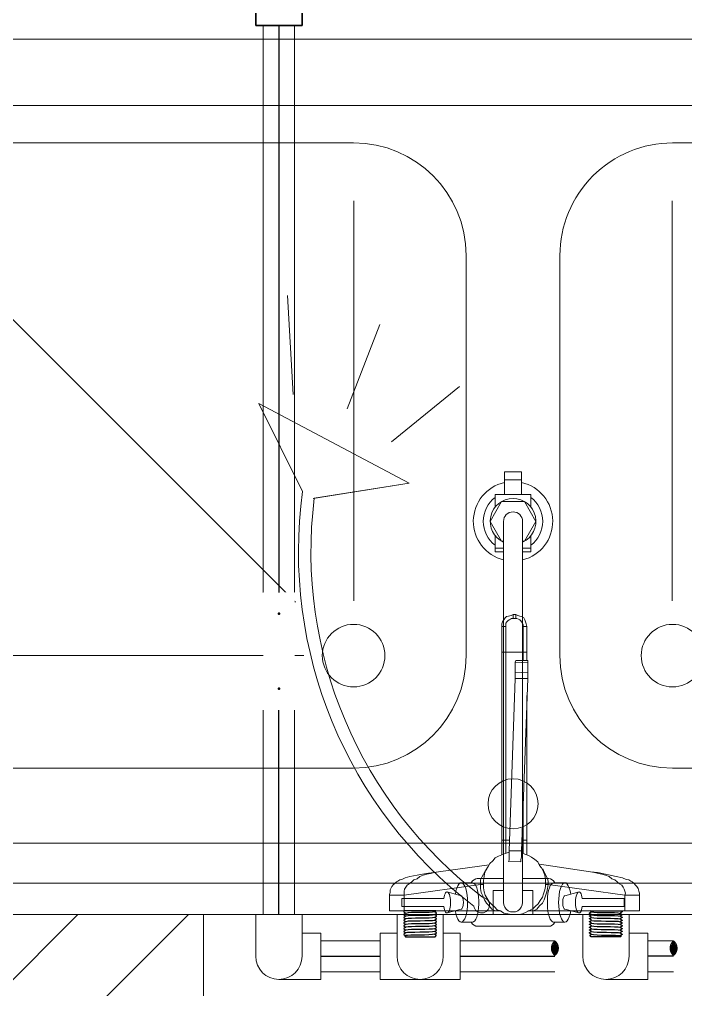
# Model space of a CAD drawing. Header units: metres. Extents: x 1587 to 89247, y -60 to 14723.
# Drawn here: x 7527 to 8059, y 10380 to 11156 of the extents above; entities that cross this region are included whole.
import ezdxf

# ---------------------------------------------------------------- set-up
doc = ezdxf.new("R2010")
doc.units = ezdxf.units.M
doc.header["$LTSCALE"] = 10
doc.set_wipeout_variables(frame=1)
doc.linetypes.add('DASHED2', pattern=[9.525, 6.35, -3.175])
doc.layers.get('0').update_dxf_attribs({"color": 253, "lineweight": 0})
for name, color, linetype, lineweight in [('01Equipment', 253, 'Continuous', 0), ('ConnectionPoints', 7, 'Continuous', 50), ('EQUIPMENT', 7, 'Continuous', 13), ('EQUIPMENT-WHITE', 253, 'Continuous', 0), ('FIXTURES', 7, 'Continuous', 25), ('Furniture', 7, 'Continuous', 13)]:
    doc.layers.add(name, color=color, linetype=linetype, lineweight=lineweight)
for name, color, linetype in [('DETAIL', 2, 'Continuous'), ('W-COW', 5, 'Continuous'), ('W-COW-25', 5, 'Continuous'), ('W-COW-25-SingleLine', 3, 'Continuous'), ('W-COW-thin', 7, 'Continuous'), ('W-HW1', 1, 'Continuous'), ('W-HW1-25', 1, 'Continuous'), ('W-HW1-25-SingleLine', 3, 'Continuous'), ('W-HW1-thin', 7, 'Continuous')]:
    doc.layers.add(name, color=color, linetype=linetype)

# ---------------------------------------------------------------- blocks, each defined once
blk = doc.blocks.new('sink')
at = {"layer": 'Furniture'}
for p, q in [((1378.81686, 144.52687), (1377.01686, 144.52687)), ((1378.81686, 144.50187), (1377.01686, 144.50187)), ((1378.73686, 144.46992), (1377.09686, 144.46992)), ((1377.16936, 144.40992), (1377.78936, 144.40992)), ((1378.66436, 144.40992), (1378.04436, 144.40992)), ((1377.87936, 143.99992), (1377.87936, 144.31992)), ((1377.87936, 144.31992), (1377.87936, 143.99992)), ((1377.95436, 143.99992), (1377.95436, 144.31992)), ((1377.78936, 143.90992), (1377.16936, 143.90992)), ((1378.04436, 143.90992), (1378.66436, 143.90992)), ((1377.09686, 143.87992), (1378.73686, 143.87992)), ((1377.01686, 143.82687), (1378.81686, 143.82687))]:
    blk.add_line(p, q, dxfattribs=at)
at = {"layer": 'Furniture', "linetype": 'DASHED2'}
for p, q in [((1378.40407, 144.31982), (1378.08407, 144.31982)), ((1377.78951, 143.95622), (1377.78951, 144.27622)), ((1378.0442, 143.95622), (1378.0442, 144.27622)), ((1378.31713, 144.05087), (1378.09086, 144.27714))]:
    blk.add_line(p, q, dxfattribs=at)
at = {"layer": 'Furniture'}
for centre, radius in [((1377.91686, 144.43842), 0.02), ((1377.78936, 144.31992), 0.025), ((1378.04436, 144.31992), 0.025)]:
    blk.add_circle(centre, radius, dxfattribs=at)
for centre, start, end in [((1377.78936, 144.31992), 0, 90), ((1378.04436, 144.31992), 90, 180), ((1377.78936, 143.99992), 270, 0), ((1378.04436, 143.99992), 180, 270)]:
    blk.add_arc(centre, 0.09, start, end, dxfattribs=at)
blk = doc.blocks.new('J.C MIXER')
at = {"layer": '01Equipment', "color": 114, "true_color": 0x139b48}
for p, q in [((-377.98, -97.29, 0), (-422.12, -42.85, 0)), ((-377.98, -97.29, 0), (-422.12, -42.85, 0)), ((-377.98, -97.29, 0), (-422.12, -42.85, 0)), ((-408.56, -203.27, 0), (-344.84, -83.08, 0)), ((-408.56, -203.27, 0), (-344.84, -83.08, 0)), ((-408.56, -203.27, 0), (-344.84, -83.08, 0)), ((-344.84, -83.08, 0), (-332.75, -158.93, 0)), ((-344.84, -83.08, 0), (-332.75, -158.93, 0)), ((-344.84, -83.08, 0), (-332.61, -159.85, 0)), ((-404.36, -132.7, 0), (-471.79, -106.5, 0)), ((-404.36, -132.7, 0), (-471.79, -106.5, 0)), ((-404.36, -132.7, 0), (-471.79, -106.5, 0)), ((-338.3, -168.29, 0), (-408.56, -203.27, 0)), ((-338.3, -168.29, 0), (-408.56, -203.27, 0)), ((-338.3, -168.29, 0), (-408.56, -203.27, 0)), ((-415.81, -175.86, 0), (-494.86, -180.37, 0)), ((-415.81, -175.86, 0), (-494.86, -180.37, 0)), ((-415.81, -175.86, 0), (-494.86, -180.37, 0))]:
    blk.add_line(p, q, dxfattribs=at)
for centre, radius, start, end in [((-7.47, -25.11, 0), 6.3, 277.6307, 173.91062), ((-7.47, -25.11, 0), 6.3, 277.6307, 173.91062), ((-7.47, -25.11, 0), 6.3, 277.6307, 173.91062), ((-289.97, 185.2, 0), 346.78, 262.91333, 322.80305), ((-289.99, 184.81, 0), 356.39, 262.20812, 322.66054)]:
    blk.add_arc(centre, radius, start, end, dxfattribs=at)
at = {"layer": 'DETAIL', "color": 114, "true_color": 0x139b48}
for points in [[(17.84, 62.39), (17.84, 62.39), (17.84, 86.05), (17.84, 86.05), (17.84, 86.05), (17.84, 86.05), (17.46, 86.41), (17.46, 86.41), (17.46, 86.41), (17.46, 86.41), (17.06, 85.63), (17.06, 85.63), (17.06, 85.63), (17.06, 85.63), (16.04, 87.31), (16.04, 87.31), (16.04, 87.31), (16.04, 87.31), (15.73, 87.29), (15.73, 87.29), (15.73, 87.29), (15.73, 87.29), (14.83, 85.64), (14.83, 85.64), (14.83, 85.64), (14.83, 85.64), (13.79, 87.31), (13.79, 87.31), (13.79, 87.31), (13.79, 87.31), (13.48, 87.31), (13.48, 87.31), (13.48, 87.31), (13.48, 87.31), (12.55, 85.63), (12.55, 85.63), (12.55, 85.63), (12.55, 85.63), (11.54, 87.31), (11.54, 87.31), (11.54, 87.31), (11.54, 87.31), (11.23, 87.31), (11.23, 87.31), (11.23, 87.31), (11.23, 87.31), (10.32, 85.63), (10.32, 85.63), (10.32, 85.63), (10.32, 85.63), (9.3, 87.31), (9.3, 87.31), (9.3, 87.31), (9.3, 87.31), (8.99, 87.31), (8.99, 87.31), (8.99, 87.31), (8.99, 87.31), (8.08, 85.61), (8.08, 85.61), (8.08, 85.61), (8.08, 85.61), (7.06, 87.31), (7.06, 87.31), (7.06, 87.31), (7.06, 87.31), (6.74, 87.31), (6.74, 87.31), (6.74, 87.31), (6.74, 87.31), (5.82, 85.61), (5.82, 85.61), (5.82, 85.61), (5.82, 85.61), (4.81, 87.31), (4.81, 87.31), (4.81, 87.31), (4.81, 87.31), (4.5, 87.31), (4.5, 87.31), (4.5, 87.31), (4.5, 87.31), (3.58, 85.64), (3.58, 85.64), (3.58, 85.64), (3.58, 85.64), (2.55, 87.31), (2.55, 87.31), (2.55, 87.31), (2.55, 87.31), (2.26, 87.31), (2.26, 87.31), (2.26, 87.31), (2.26, 87.31), (1.35, 85.63), (1.35, 85.63), (1.35, 85.63), (1.35, 85.63), (0.3, 87.31), (0.3, 87.31), (0.3, 87.31), (0.3, 87.31), (0.01, 87.31), (0.01, 87.31), (0.01, 87.31), (0.01, 87.31), (-0.88, 85.69), (-0.88, 85.69), (-0.88, 85.69), (-0.88, 85.69), (-1.92, 87.28), (-1.92, 87.28), (-1.92, 87.28), (-1.92, 87.28), (-2.26, 87.28), (-2.26, 87.28), (-2.26, 87.28), (-2.26, 87.28), (-2.73, 86.43), (-2.73, 86.43), (-2.73, 86.43), (-2.73, 86.43), (-2.73, 61.64), (-2.73, 61.64), (-2.73, 61.64), (-2.73, 61.64), (-2.03, 62.81), (-2.03, 62.81), (-2.03, 62.81), (-2.03, 62.81), (-1.14, 61.14), (-1.14, 61.14), (-1.14, 61.14), (-1.14, 61.14), (-0.84, 61.14), (-0.84, 61.14), (-0.84, 61.14), (-0.84, 61.14), (0.21, 62.8), (0.21, 62.8), (0.21, 62.8), (0.21, 62.8), (1.13, 61.14), (1.13, 61.14), (1.13, 61.14), (1.13, 61.14), (1.43, 61.13), (1.43, 61.13), (1.43, 61.13), (1.43, 61.13), (2.47, 62.81), (2.47, 62.81), (2.47, 62.81), (2.47, 62.81), (3.35, 61.14), (3.35, 61.14), (3.35, 61.14), (3.35, 61.14), (3.68, 61.13), (3.68, 61.13), (3.68, 61.13), (3.68, 61.13), (4.71, 62.81), (4.71, 62.81), (4.71, 62.81), (4.71, 62.81), (5.6, 61.14), (5.6, 61.14), (5.6, 61.14), (5.6, 61.14), (5.91, 61.11), (5.91, 61.11), (5.91, 61.11), (5.91, 61.11), (6.95, 62.8), (6.95, 62.8), (6.95, 62.8), (6.95, 62.8), (7.84, 61.14), (7.84, 61.14), (7.84, 61.14), (7.84, 61.14), (8.19, 61.14), (8.19, 61.14), (8.19, 61.14), (8.19, 61.14), (9.19, 62.82), (9.19, 62.82), (9.19, 62.82), (9.19, 62.82), (10.11, 61.14), (10.11, 61.14), (10.11, 61.14), (10.11, 61.14), (10.42, 61.14), (10.42, 61.14), (10.42, 61.14), (10.42, 61.14), (11.43, 62.81), (11.43, 62.81), (11.43, 62.81), (11.43, 62.81), (12.33, 61.14), (12.33, 61.14), (12.33, 61.14), (12.33, 61.14), (12.68, 61.14), (12.68, 61.14), (12.68, 61.14), (12.68, 61.14), (13.69, 62.79), (13.69, 62.79), (13.69, 62.79), (13.69, 62.79), (14.59, 61.14), (14.59, 61.14), (14.59, 61.14), (14.59, 61.14), (14.93, 61.15), (14.93, 61.15), (14.93, 61.15), (14.93, 61.15), (15.94, 62.79), (15.94, 62.79), (15.94, 62.79), (15.94, 62.79), (16.75, 61.28), (16.75, 61.28), (16.75, 61.28), (16.75, 61.28), (17.84, 62.39), (17.84, 62.39)], [(17.84, -62.39), (17.84, -62.39), (17.84, -86.05), (17.84, -86.05), (17.84, -86.05), (17.84, -86.05), (17.46, -86.41), (17.46, -86.41), (17.46, -86.41), (17.46, -86.41), (17.06, -85.63), (17.06, -85.63), (17.06, -85.63), (17.06, -85.63), (16.04, -87.31), (16.04, -87.31), (16.04, -87.31), (16.04, -87.31), (15.73, -87.29), (15.73, -87.29), (15.73, -87.29), (15.73, -87.29), (14.83, -85.64), (14.83, -85.64), (14.83, -85.64), (14.83, -85.64), (13.79, -87.31), (13.79, -87.31), (13.79, -87.31), (13.79, -87.31), (13.48, -87.31), (13.48, -87.31), (13.48, -87.31), (13.48, -87.31), (12.55, -85.63), (12.55, -85.63), (12.55, -85.63), (12.55, -85.63), (11.54, -87.31), (11.54, -87.31), (11.54, -87.31), (11.54, -87.31), (11.23, -87.31), (11.23, -87.31), (11.23, -87.31), (11.23, -87.31), (10.32, -85.63), (10.32, -85.63), (10.32, -85.63), (10.32, -85.63), (9.3, -87.31), (9.3, -87.31), (9.3, -87.31), (9.3, -87.31), (8.99, -87.31), (8.99, -87.31), (8.99, -87.31), (8.99, -87.31), (8.08, -85.61), (8.08, -85.61), (8.08, -85.61), (8.08, -85.61), (7.06, -87.31), (7.06, -87.31), (7.06, -87.31), (7.06, -87.31), (6.74, -87.31), (6.74, -87.31), (6.74, -87.31), (6.74, -87.31), (5.82, -85.61), (5.82, -85.61), (5.82, -85.61), (5.82, -85.61), (4.81, -87.31), (4.81, -87.31), (4.81, -87.31), (4.81, -87.31), (4.5, -87.31), (4.5, -87.31), (4.5, -87.31), (4.5, -87.31), (3.58, -85.64), (3.58, -85.64), (3.58, -85.64), (3.58, -85.64), (2.55, -87.31), (2.55, -87.31), (2.55, -87.31), (2.55, -87.31), (2.26, -87.31), (2.26, -87.31), (2.26, -87.31), (2.26, -87.31), (1.35, -85.63), (1.35, -85.63), (1.35, -85.63), (1.35, -85.63), (0.3, -87.31), (0.3, -87.31), (0.3, -87.31), (0.3, -87.31), (0.01, -87.31), (0.01, -87.31), (0.01, -87.31), (0.01, -87.31), (-0.88, -85.69), (-0.88, -85.69), (-0.88, -85.69), (-0.88, -85.69), (-1.92, -87.28), (-1.92, -87.28), (-1.92, -87.28), (-1.92, -87.28), (-2.26, -87.28), (-2.26, -87.28), (-2.26, -87.28), (-2.26, -87.28), (-2.73, -86.43), (-2.73, -86.43), (-2.73, -86.43), (-2.73, -86.43), (-2.73, -61.64), (-2.73, -61.64), (-2.73, -61.64), (-2.73, -61.64), (-2.03, -62.81), (-2.03, -62.81), (-2.03, -62.81), (-2.03, -62.81), (-1.14, -61.14), (-1.14, -61.14), (-1.14, -61.14), (-1.14, -61.14), (-0.84, -61.14), (-0.84, -61.14), (-0.84, -61.14), (-0.84, -61.14), (0.21, -62.8), (0.21, -62.8), (0.21, -62.8), (0.21, -62.8), (1.13, -61.14), (1.13, -61.14), (1.13, -61.14), (1.13, -61.14), (1.43, -61.13), (1.43, -61.13), (1.43, -61.13), (1.43, -61.13), (2.47, -62.81), (2.47, -62.81), (2.47, -62.81), (2.47, -62.81), (3.35, -61.14), (3.35, -61.14), (3.35, -61.14), (3.35, -61.14), (3.68, -61.13), (3.68, -61.13), (3.68, -61.13), (3.68, -61.13), (4.71, -62.81), (4.71, -62.81), (4.71, -62.81), (4.71, -62.81), (5.6, -61.14), (5.6, -61.14), (5.6, -61.14), (5.6, -61.14), (5.91, -61.11), (5.91, -61.11), (5.91, -61.11), (5.91, -61.11), (6.95, -62.8), (6.95, -62.8), (6.95, -62.8), (6.95, -62.8), (7.84, -61.14), (7.84, -61.14), (7.84, -61.14), (7.84, -61.14), (8.19, -61.14), (8.19, -61.14), (8.19, -61.14), (8.19, -61.14), (9.19, -62.82), (9.19, -62.82), (9.19, -62.82), (9.19, -62.82), (10.11, -61.14), (10.11, -61.14), (10.11, -61.14), (10.11, -61.14), (10.42, -61.14), (10.42, -61.14), (10.42, -61.14), (10.42, -61.14), (11.43, -62.81), (11.43, -62.81), (11.43, -62.81), (11.43, -62.81), (12.33, -61.14), (12.33, -61.14), (12.33, -61.14), (12.33, -61.14), (12.68, -61.14), (12.68, -61.14), (12.68, -61.14), (12.68, -61.14), (13.69, -62.79), (13.69, -62.79), (13.69, -62.79), (13.69, -62.79), (14.59, -61.14), (14.59, -61.14), (14.59, -61.14), (14.59, -61.14), (14.93, -61.15), (14.93, -61.15), (14.93, -61.15), (14.93, -61.15), (15.94, -62.79), (15.94, -62.79), (15.94, -62.79), (15.94, -62.79), (16.75, -61.28), (16.75, -61.28), (16.75, -61.28), (16.75, -61.28), (17.84, -62.39), (17.84, -62.39)]]:
    blk.add_open_spline(points, degree=3, knots=[0, 0, 0, 0, 0.017241, 0.017241, 0.017241, 0.017241, 0.034483, 0.034483, 0.034483, 0.034483, 0.051724, 0.051724, 0.051724, 0.051724, 0.068966, 0.068966, 0.068966, 0.068966, 0.086207, 0.086207, 0.086207, 0.086207, 0.103448, 0.103448, 0.103448, 0.103448, 0.12069, 0.12069, 0.12069, 0.12069, 0.137931, 0.137931, 0.137931, 0.137931, 0.155172, 0.155172, 0.155172, 0.155172, 0.172414, 0.172414, 0.172414, 0.172414, 0.189655, 0.189655, 0.189655, 0.189655, 0.206897, 0.206897, 0.206897, 0.206897, 0.224138, 0.224138, 0.224138, 0.224138, 0.241379, 0.241379, 0.241379, 0.241379, 0.258621, 0.258621, 0.258621, 0.258621, 0.275862, 0.275862, 0.275862, 0.275862, 0.293103, 0.293103, 0.293103, 0.293103, 0.310345, 0.310345, 0.310345, 0.310345, 0.327586, 0.327586, 0.327586, 0.327586, 0.344828, 0.344828, 0.344828, 0.344828, 0.362069, 0.362069, 0.362069, 0.362069, 0.37931, 0.37931, 0.37931, 0.37931, 0.396552, 0.396552, 0.396552, 0.396552, 0.413793, 0.413793, 0.413793, 0.413793, 0.431034, 0.431034, 0.431034, 0.431034, 0.448276, 0.448276, 0.448276, 0.448276, 0.465517, 0.465517, 0.465517, 0.465517, 0.482759, 0.482759, 0.482759, 0.482759, 0.5, 0.5, 0.5, 0.5, 0.517241, 0.517241, 0.517241, 0.517241, 0.534483, 0.534483, 0.534483, 0.534483, 0.551724, 0.551724, 0.551724, 0.551724, 0.568966, 0.568966, 0.568966, 0.568966, 0.586207, 0.586207, 0.586207, 0.586207, 0.603448, 0.603448, 0.603448, 0.603448, 0.62069, 0.62069, 0.62069, 0.62069, 0.637931, 0.637931, 0.637931, 0.637931, 0.655172, 0.655172, 0.655172, 0.655172, 0.672414, 0.672414, 0.672414, 0.672414, 0.689655, 0.689655, 0.689655, 0.689655, 0.706897, 0.706897, 0.706897, 0.706897, 0.724138, 0.724138, 0.724138, 0.724138, 0.741379, 0.741379, 0.741379, 0.741379, 0.758621, 0.758621, 0.758621, 0.758621, 0.775862, 0.775862, 0.775862, 0.775862, 0.793103, 0.793103, 0.793103, 0.793103, 0.810345, 0.810345, 0.810345, 0.810345, 0.827586, 0.827586, 0.827586, 0.827586, 0.844828, 0.844828, 0.844828, 0.844828, 0.862069, 0.862069, 0.862069, 0.862069, 0.87931, 0.87931, 0.87931, 0.87931, 0.896552, 0.896552, 0.896552, 0.896552, 0.913793, 0.913793, 0.913793, 0.913793, 0.931034, 0.931034, 0.931034, 0.931034, 0.948276, 0.948276, 0.948276, 0.948276, 0.965517, 0.965517, 0.965517, 0.965517, 0.982759, 0.982759, 0.982759, 0.982759, 1, 1, 1, 1], dxfattribs=at)
for points in [[(-2.07, 62.81), (-0.84, 65.74), (-2.24, 82.51), (-0.81, 85.69)], [(0.3, 62.81), (1.33, 65.69), (0.34, 82.71), (1.42, 85.69)], [(2.53, 62.81), (3.56, 65.69), (2.56, 82.71), (3.64, 85.69)], [(4.76, 62.81), (5.79, 65.69), (4.79, 82.71), (5.87, 85.69)], [(6.98, 62.81), (8.01, 65.69), (7.02, 82.71), (8.1, 85.69)], [(9.21, 62.81), (10.24, 65.69), (9.24, 82.71), (10.32, 85.69)], [(11.44, 62.81), (12.47, 65.69), (11.47, 82.71), (12.55, 85.69)], [(13.66, 62.81), (14.59, 65.34), (14.2, 84.23), (14.78, 85.69)], [(15.89, 62.81), (16.82, 65.34), (16.43, 84.23), (17, 85.69)], [(-2.07, -62.81), (-0.84, -65.74), (-2.24, -82.51), (-0.81, -85.69)], [(0.3, -62.81), (1.33, -65.69), (0.34, -82.71), (1.42, -85.69)], [(2.53, -62.81), (3.56, -65.69), (2.56, -82.71), (3.64, -85.69)], [(4.76, -62.81), (5.79, -65.69), (4.79, -82.71), (5.87, -85.69)], [(6.98, -62.81), (8.01, -65.69), (7.02, -82.71), (8.1, -85.69)], [(9.21, -62.81), (10.24, -65.69), (9.24, -82.71), (10.32, -85.69)], [(11.44, -62.81), (12.47, -65.69), (11.47, -82.71), (12.55, -85.69)], [(13.66, -62.81), (14.59, -65.34), (14.2, -84.23), (14.78, -85.69)], [(15.89, -62.81), (16.82, -65.34), (16.43, -84.23), (17, -85.69)]]:
    blk.add_open_spline(points, degree=3, dxfattribs=at)
at = {"layer": 'EQUIPMENT', "color": 114, "true_color": 0x139b48}
for p, q in [((-12.7, 88.9), (-12.7, 55.37)), ((-12.7, 88.9), (-6.35, 88.9)), ((-6.35, 88.9), (-6.35, 55.37)), ((-14.88, 41.49), (-17.92, 52.76)), ((-1.13, 52.76), (-4.17, 41.49)), ((-25.35, 32.48), (-25.35, 41.49)), ((6.3, 32.48), (6.3, 41.49)), ((-28.57, 28.55), (-28.57, 7.62)), ((9.52, 28.55), (9.52, -28.56)), ((-353.86, -6.83), (-353.86, 6.82)), ((-335.66, 6.82), (-353.86, 6.82)), ((-347.51, -6.83), (-347.51, 6.82)), ((-9.53, 7.62), (-314.32, 7.62)), ((-353.86, -6.83), (-335.66, -6.83)), ((-9.53, -7.62), (-314.32, -7.62)), ((-28.57, -7.62), (-28.57, -28.56)), ((9.52, -4.83), (9.52, -28.56)), ((-25.35, -32.49), (-25.35, -41.5)), ((6.3, -32.49), (6.3, -41.5)), ((-14.88, -41.5), (-17.92, -52.76)), ((-1.13, -52.76), (-4.17, -41.5)), ((-12.7, -88.9), (-12.7, -55.37)), ((-6.35, -88.9), (-6.35, -55.37)), ((-12.7, -88.9), (-6.35, -88.9))]:
    blk.add_line(p, q, dxfattribs=at)
at = {"layer": 'EQUIPMENT', "color": 114, "true_color": 0x139b48, "flags": 128}
for points in [[(-12.7, 55.37), (-14.11, 55.12), (-15.35, 54.79), (-16.39, 54.38), (-17.18, 53.92), (-17.69, 53.41), (-17.91, 52.88), (-17.83, 52.35), (-17.45, 51.83), (-16.78, 51.34), (-15.86, 50.91), (-14.7, 50.54), (-13.36, 50.25), (-11.88, 50.06), (-10.32, 49.95), (-8.73, 49.95), (-7.17, 50.06), (-5.69, 50.25), (-4.35, 50.54), (-3.19, 50.91), (-2.27, 51.34), (-1.6, 51.83), (-1.22, 52.35), (-1.14, 52.88), (-1.36, 53.41), (-1.87, 53.92), (-2.66, 54.38), (-3.7, 54.79), (-4.94, 55.12), (-6.35, 55.37)], [(-16.12, 46.11), (-18.77, 45.61), (-21.07, 44.96), (-22.94, 44.19), (-24.3, 43.31), (-25.12, 42.36), (-25.35, 41.38), (-24.99, 40.41), (-24.05, 39.48), (-22.57, 38.62), (-20.6, 37.87), (-18.21, 37.25), (-15.5, 36.79), (-12.57, 36.51), (-9.53, 36.42), (-6.48, 36.51), (-3.55, 36.79), (-0.84, 37.25), (1.55, 37.87), (3.52, 38.62), (5, 39.48), (5.94, 40.41), (6.3, 41.38), (6.07, 42.36), (5.25, 43.31), (3.89, 44.19), (2.02, 44.96), (-0.28, 45.61), (-2.93, 46.11)], [(-25.35, 33.54), (-26.74, 32.39), (-27.75, 31.16), (-28.37, 29.87), (-28.57, 28.55)], [(9.52, 28.55), (9.32, 29.87), (8.7, 31.16), (7.69, 32.39), (6.3, 33.54)]]:
    blk.add_lwpolyline(points, dxfattribs=at)
at = {"layer": 'EQUIPMENT', "color": 114, "true_color": 0x139b48, "extrusion": (0, 0, -1), "flags": 128}
for points in [[(25.35, -33.54), (26.74, -32.39), (27.75, -31.16), (28.37, -29.87), (28.57, -28.56)], [(-9.53, -28.56), (-9.32, -29.87), (-8.7, -31.16), (-7.69, -32.39), (-6.3, -33.54)], [(16.12, -46.11), (18.77, -45.62), (21.07, -44.97), (22.94, -44.19), (24.3, -43.31), (25.12, -42.37), (25.35, -41.39), (24.99, -40.41), (24.05, -39.48), (22.57, -38.62), (20.6, -37.87), (18.21, -37.25), (15.5, -36.8), (12.57, -36.52), (9.52, -36.42), (6.48, -36.52), (3.55, -36.8), (0.84, -37.25), (-1.55, -37.87), (-3.52, -38.62), (-5, -39.48), (-5.94, -40.41), (-6.3, -41.39), (-6.07, -42.37), (-5.25, -43.31), (-3.89, -44.19), (-2.02, -44.97), (0.28, -45.62), (2.93, -46.11)], [(12.7, -55.37), (14.11, -55.13), (15.35, -54.79), (16.39, -54.39), (17.18, -53.92), (17.69, -53.42), (17.91, -52.89), (17.83, -52.35), (17.45, -51.83), (16.78, -51.35), (15.86, -50.91), (14.7, -50.55), (13.36, -50.26), (11.88, -50.06), (10.32, -49.96), (8.73, -49.96), (7.17, -50.06), (5.69, -50.26), (4.35, -50.55), (3.19, -50.91), (2.27, -51.35), (1.6, -51.83), (1.22, -52.35), (1.14, -52.89), (1.36, -53.42), (1.87, -53.92), (2.66, -54.39), (3.7, -54.79), (4.94, -55.13), (6.35, -55.37)]]:
    blk.add_lwpolyline(points, dxfattribs=at)
at = {"layer": 'EQUIPMENT', "color": 114, "true_color": 0x139b48}
for centre, radius, start, end in [((-314.32, 0), 31.75, 13.88654, 167.58862), ((-9.53, 0), 7.62, 270, 90), ((-314.32, 0), 31.75, 192.41138, 346.11346)]:
    blk.add_arc(centre, radius, start, end, dxfattribs=at)
at = {"layer": 'EQUIPMENT-WHITE', "color": 114, "true_color": 0x139b48}
for p, q in [((-314.32, 18.33), (-330.2, 9.16)), ((-298.45, 9.16), (-314.32, 18.33)), ((-335.66, 14.22), (-335.66, -14.23)), ((-335.66, 14.16), (-325.89, 14.16)), ((-330.2, -9.17), (-330.2, 9.16)), ((-289.81, 14.16), (-302.76, 14.16)), ((-298.45, 9.16), (-298.45, 7.62)), ((-292.99, 7.62), (-292.99, 14.22)), ((-289.81, 7.62), (-289.81, 14.22)), ((-298.45, -7.62), (-298.45, -9.17)), ((-292.99, -14.23), (-292.99, -7.62)), ((-289.81, -14.23), (-289.81, -7.62)), ((-335.66, -14.16), (-325.89, -14.16)), ((-314.32, -18.33), (-330.2, -9.17)), ((-298.45, -9.17), (-314.32, -18.33)), ((-289.81, -14.16), (-302.76, -14.16))]:
    blk.add_line(p, q, dxfattribs=at)
at = {"layer": 'EQUIPMENT-WHITE', "color": 114, "true_color": 0x139b48, "flags": 128}
for points in [[(-14.88, 41.49), (-14.79, 41.16), (-14.52, 40.84), (-14.08, 40.54), (-13.48, 40.28), (-12.75, 40.05), (-11.91, 39.88), (-10.99, 39.76), (-10.02, 39.69), (-9.03, 39.69), (-8.06, 39.76), (-7.14, 39.88), (-6.3, 40.05), (-5.57, 40.28), (-4.97, 40.54), (-4.53, 40.84), (-4.26, 41.16), (-4.17, 41.49)], [(-25.35, 32.48), (-25.08, 31.55), (-24.28, 30.65), (-22.98, 29.81), (-21.22, 29.07), (-19.06, 28.43), (-16.58, 27.94), (-13.86, 27.6), (-10.99, 27.43), (-8.06, 27.43), (-5.19, 27.6), (-2.47, 27.94), (0.01, 28.43), (2.17, 29.07), (3.93, 29.81), (5.23, 30.65), (6.03, 31.55), (6.3, 32.48)]]:
    blk.add_lwpolyline(points, dxfattribs=at)
at = {"layer": 'EQUIPMENT-WHITE', "color": 114, "true_color": 0x139b48}
blk.add_lwpolyline([(-19.05, -7.62), (-19.05, -15.88), (0, -15.88), (0, 15.87), (-19.05, 15.87), (-19.05, 7.62)], dxfattribs=at)
at = {"layer": 'EQUIPMENT-WHITE', "color": 114, "true_color": 0x139b48, "extrusion": (0, 0, -1), "flags": 128}
for points in [[(25.35, -32.49), (25.08, -31.56), (24.28, -30.65), (22.98, -29.82), (21.22, -29.07), (19.06, -28.44), (16.58, -27.94), (13.86, -27.61), (10.99, -27.43), (8.06, -27.43), (5.19, -27.61), (2.47, -27.94), (-0.01, -28.44), (-2.17, -29.07), (-3.93, -29.82), (-5.23, -30.65), (-6.03, -31.56), (-6.3, -32.49)], [(14.88, -41.5), (14.79, -41.16), (14.52, -40.84), (14.08, -40.55), (13.48, -40.28), (12.75, -40.05), (11.91, -39.88), (10.99, -39.76), (10.02, -39.7), (9.03, -39.7), (8.06, -39.76), (7.14, -39.88), (6.3, -40.05), (5.57, -40.28), (4.97, -40.55), (4.53, -40.84), (4.26, -41.16), (4.17, -41.5)]]:
    blk.add_lwpolyline(points, dxfattribs=at)
at = {"layer": 'EQUIPMENT-WHITE', "color": 114, "true_color": 0x139b48}
for radius, start, end in [(23.81, 36.49709, 143.50291), (18.29, 24.62722, 335.37278), (7.62, 90, 270), (23.81, 216.49709, 323.50291)]:
    blk.add_arc((-314.32, 0), radius, start, end, dxfattribs=at)
at = {"layer": 'FIXTURES', "color": 114, "linetype": 'Continuous', "lineweight": 20, "true_color": 0x139b48}
for p, q in [((-18.6, 100.58), (-16.87, 101.07)), ((-16.87, 101.07), (-15.38, 101.07)), ((-15.38, 101.07), (-2.73, 101.07)), ((-15.38, 101.07), (-15.38, 101.07)), ((-15.38, 100.58), (-15.38, 101.07)), ((-15.38, 101.07), (-15.38, 101.07)), ((-15.38, 101.07), (-15.38, 100.58)), ((-2.73, 101.07), (-2.73, 101.07)), ((-2.73, 101.07), (-2.73, 100.58)), ((-27.53, 92.64), (-26.54, 94.13)), ((-26.54, 94.13), (-26.04, 95.37)), ((-26.04, 95.37), (-24.8, 96.86)), ((-24.8, 96.86), (-23.32, 97.85)), ((-23.32, 97.85), (-22.32, 99.09)), ((-22.32, 99.09), (-20.59, 100.08)), ((-20.59, 100.08), (-18.6, 100.58)), ((-15.38, 100.08), (-15.38, 100.58)), ((-15.38, 100.58), (-15.38, 100.08)), ((-15.38, 99.09), (-15.38, 100.08)), ((-15.38, 100.08), (-15.38, 99.09)), ((-15.38, 97.35), (-15.38, 99.09)), ((-15.38, 99.09), (-15.38, 97.35)), ((-15.38, 95.87), (-15.38, 97.35)), ((-15.38, 97.35), (-15.38, 95.87)), ((-15.38, 93.63), (-15.38, 95.87)), ((-15.38, 95.87), (-15.38, 93.63)), ((-15.38, 92.15), (-15.38, 93.63)), ((-15.38, 93.63), (-15.38, 92.15)), ((-2.73, 100.58), (-2.73, 100.08)), ((-2.73, 100.08), (-2.73, 99.09)), ((-2.73, 99.09), (-2.73, 97.35)), ((-2.73, 97.35), (-2.73, 95.87)), ((-2.73, 95.87), (-2.73, 93.63)), ((-2.73, 93.63), (-2.73, 92.15)), ((-30.26, 82.47), (-29.27, 87.43)), ((-29.27, 87.43), (-28.03, 90.41)), ((-28.03, 90.41), (-27.53, 92.64)), ((-24.31, 85.2), (-23.32, 86.94)), ((-23.81, 28.15), (-15.38, 89.42)), ((-23.32, 86.94), (-21.83, 87.93)), ((-21.83, 87.93), (-20.09, 88.92)), ((-20.09, 88.92), (-18.6, 89.42)), ((-18.6, 89.42), (-16.87, 89.91)), ((-16.87, 89.91), (-15.38, 89.42)), ((-15.38, 89.42), (-15.38, 92.15)), ((-15.38, 92.15), (-15.38, 89.42)), ((-15.38, 89.42), (-2.73, 89.42)), ((-15.38, 89.42), (-15.38, 89.42)), ((-2.73, 92.15), (-2.73, 89.42)), ((-2.73, 89.42), (-2.73, 16.49)), ((-31.75, 76.27), (-30.26, 82.47)), ((-30.26, 76.77), (-28.52, 79)), ((-28.52, 79), (-27.53, 81.48)), ((-27.53, 81.48), (-26.04, 83.22)), ((-26.04, 83.22), (-24.31, 85.2)), ((-33.48, 67.84), (-31.75, 76.27)), ((-32.74, 68.33), (-32.24, 71.06)), ((-32.24, 71.06), (-31.25, 74.04)), ((-31.25, 74.04), (-30.26, 76.77)), ((-33.98, 61.89), (-33.48, 67.84)), ((-33.98, 61.89), (-33.48, 65.11)), ((-33.48, 65.11), (-32.74, 68.33)), ((-33.98, 61.89), (-40.18, 21.21)), ((-37.21, 22.7), (-33.98, 24.43)), ((-34.97, 24.43), (-36.46, 23.44)), ((-32.74, 25.42), (-34.97, 24.43)), ((-33.98, 24.43), (-31.25, 25.42)), ((-30.76, 26.42), (-32.74, 25.42)), ((-31.25, 25.42), (-28.03, 25.92)), ((-28.52, 27.66), (-30.76, 26.42)), ((-26.54, 28.15), (-28.52, 27.66)), ((-28.03, 25.92), (-25.55, 25.92)), ((-23.81, 28.15), (-26.54, 28.15)), ((-25.55, 25.92), (-22.32, 25.92)), ((-20.59, 27.66), (-23.81, 28.15)), ((-23.81, 27.66), (-23.81, 28.15)), ((-23.81, 26.91), (-23.81, 27.66)), ((-23.81, 26.42), (-23.81, 26.91)), ((-23.81, 25.92), (-23.81, 26.42)), ((-22.32, 25.92), (-19.59, 25.42)), ((-18.11, 26.91), (-20.59, 27.66)), ((-19.59, 25.42), (-16.37, 24.43)), ((-14.88, 25.92), (-18.11, 26.91)), ((-16.37, 24.43), (-13.89, 23.44)), ((-11.66, 24.93), (-14.88, 25.92)), ((-13.89, 23.44), (-11.16, 21.7)), ((-8.93, 23.44), (-11.66, 24.93)), ((-6.95, 21.21), (-8.93, 23.44)), ((-45.64, 14.76), (-43.9, 17.49)), ((-43.9, 17.49), (-41.92, 19.72)), ((-41.92, 19.72), (-39.19, 21.21)), ((-39.19, 21.21), (-37.21, 22.7)), ((-11.16, 21.7), (-8.43, 20.21)), ((-8.43, 20.21), (-6.45, 17.98)), ((-4.22, 18.97), (-6.95, 21.21)), ((-6.45, 17.98), (-4.71, 16)), ((-4.71, 16), (-3.22, 13.27)), ((-2.73, 16.49), (-4.22, 18.97)), ((-2.73, 13.77), (-2.73, 16.49)), ((-237.12, 8.56), (-238.11, 6.82)), ((-235.63, 9.55), (-237.12, 8.56)), ((-233.9, 10.05), (-235.63, 9.55)), ((-232.41, 10.54), (-233.9, 10.05)), ((-232.91, 7.57), (-231.91, 8.06)), ((-230.18, 11.04), (-232.41, 10.54)), ((-231.91, 8.06), (-230.18, 8.06)), ((-230.18, 11.04), (-230.18, 11.04)), ((-230.18, 11.04), (-230.18, 10.54)), ((-209.59, 11.04), (-230.18, 11.04)), ((-230.18, 10.54), (-230.18, 10.05)), ((-230.18, 10.05), (-230.18, 9.55)), ((-230.18, 9.55), (-230.18, 9.05)), ((-230.18, 9.05), (-230.18, 8.56)), ((-230.18, 8.56), (-230.18, 8.06)), ((-230.18, 8.06), (-209.59, 8.06)), ((-203.14, 11.04), (-209.59, 11.04)), ((-209.59, 11.04), (-209.59, 11.04)), ((-209.59, 11.04), (-209.59, 10.54)), ((-209.59, 10.54), (-209.59, 10.05)), ((-209.59, 10.05), (-209.59, 9.55)), ((-209.59, 9.55), (-209.59, 9.05)), ((-209.59, 9.05), (-209.59, 8.56)), ((-209.59, 8.56), (-209.59, 8.06)), ((-209.59, 8.06), (-209.59, -5.83)), ((-209.59, 8.06), (-203.14, 8.06)), ((-203.14, 2.11), (-203.14, 11.78)), ((-203.14, 11.78), (-201.16, 11.78)), ((-201.16, 11.78), (-201.65, 1.61)), ((-193.22, 11.78), (-201.16, 11.78)), ((-193.22, 11.78), (-193.72, 1.61)), ((-192.72, 11.78), (-193.22, 11.78)), ((-192.23, 11.78), (-192.72, 11.78)), ((-191.48, 11.78), (-192.23, 11.78)), ((-190.99, 11.78), (-191.48, 11.78)), ((-190.49, 11.78), (-190.99, 11.78)), ((-190, 11.78), (-190.49, 11.78)), ((-189, 11.78), (-190, 11.78)), ((-188.51, 11.78), (-189, 11.78)), ((-188.51, 11.78), (-188.51, 1.61)), ((-50.85, 6.82), (-188.51, 11.78)), ((-59.28, 11.04), (-175.11, 11.04)), ((-85.32, 8.06), (-59.28, 8.06)), ((-59.28, 11.04), (-59.28, 11.04)), ((-59.28, 11.04), (-59.28, 10.54)), ((-47.62, 11.04), (-59.28, 11.04)), ((-59.28, 10.54), (-59.28, 10.05)), ((-59.28, 10.05), (-59.28, 9.55)), ((-59.28, 9.55), (-59.28, 9.05)), ((-59.28, 9.05), (-59.28, 8.56)), ((-59.28, 8.56), (-59.28, 8.06)), ((-59.28, 6.82), (-59.28, 8.06)), ((-59.28, 8.06), (-48.62, 8.06)), ((-49.36, 6.82), (-48.12, 9.55)), ((-48.12, 9.55), (-47.13, 12.28)), ((-47.13, 12.28), (-45.64, 14.76)), ((-3.22, 13.27), (-1.74, 10.54)), ((-2.73, 11.78), (-2.73, 13.77)), ((-1.74, 10.54), (-0.5, 7.57)), ((-239.11, 3.84), (-239.85, 2.11)), ((-239.85, 2.11), (-239.85, 0.12)), ((-239.85, 2.11), (-239.11, 2.11)), ((-239.85, 0.12), (-239.11, 0.12)), ((-239.85, 0.12), (-239.11, -1.61)), ((-238.61, 5.33), (-239.11, 3.84)), ((-239.11, 2.11), (-238.61, 2.11)), ((-239.11, 0.12), (-238.61, 0.12)), ((-238.11, 6.82), (-238.61, 5.33)), ((-238.61, 2.11), (-238.11, 2.11)), ((-238.61, 0.12), (-238.11, 0.12)), ((-238.11, 2.11), (-237.62, 2.11)), ((-238.11, 0.12), (-237.62, 0.12)), ((-237.62, 2.11), (-237.12, 2.11)), ((-237.62, 0.12), (-237.12, 0.12)), ((-237.12, 2.11), (-236.63, 2.11)), ((-237.12, 0.12), (-236.63, 0.12)), ((-236.63, 3.1), (-236.13, 4.34)), ((-236.63, 2.11), (-236.63, 3.1)), ((-236.63, 0.12), (-236.63, 2.11)), ((-236.63, -1.12), (-236.63, 0.12)), ((-236.13, 4.34), (-235.63, 5.33)), ((-235.63, 5.33), (-234.89, 6.32)), ((-234.89, 6.32), (-233.9, 6.82)), ((-233.9, 6.82), (-232.91, 7.57)), ((-201.65, 1.61), (-203.14, 2.11)), ((-193.72, 1.61), (-201.65, 1.61)), ((-193.22, 1.61), (-193.72, 1.61)), ((-192.72, 1.61), (-193.22, 1.61)), ((-192.23, 1.61), (-192.72, 1.61)), ((-191.48, 1.61), (-192.23, 1.61)), ((-190.99, 1.61), (-191.48, 1.61)), ((-190, 1.61), (-190.99, 1.61)), ((-189.5, 1.61), (-190, 1.61)), ((-188.51, 1.61), (-189.5, 1.61)), ((-50.85, -3.1), (-188.51, 1.61)), ((-50.85, 6.82), (-50.85, -3.1)), ((-49.86, 6.82), (-50.85, 6.82)), ((-48.62, 6.82), (-49.86, 6.82)), ((-47.62, 6.82), (-48.62, 6.82)), ((-46.63, 6.82), (-47.62, 6.82)), ((-45.64, 6.82), (-46.63, 6.82)), ((-43.9, 6.32), (-45.64, 6.82)), ((-42.91, 6.32), (-43.9, 6.32)), ((-41.92, 6.32), (-42.91, 6.32)), ((-41.92, 6.32), (-42.41, -3.6)), ((-0.5, 7.57), (0, 4.84)), ((0, 4.84), (0, 1.61)), ((0, 1.61), (0, -1.61)), ((-239.11, -1.61), (-238.61, -3.6)), ((-238.61, -3.6), (-238.11, -5.33)), ((-238.11, -5.33), (-237.12, -6.32)), ((-237.12, -6.32), (-235.63, -7.32)), ((-236.13, -2.11), (-236.63, -1.12)), ((-235.63, -3.1), (-236.13, -2.11)), ((-234.89, -4.09), (-235.63, -3.1)), ((-235.63, -7.32), (-233.9, -8.31)), ((-233.9, -4.84), (-234.89, -4.09)), ((-232.91, -5.83), (-233.9, -4.84)), ((-231.91, -5.83), (-232.91, -5.83)), ((-230.18, -5.83), (-231.91, -5.83)), ((-209.59, -5.83), (-230.18, -5.83)), ((-230.18, -6.82), (-230.18, -5.83)), ((-230.18, -7.32), (-230.18, -6.82)), ((-230.18, -7.81), (-230.18, -7.32)), ((-59.28, -5.83), (-209.59, -5.83)), ((-209.59, -6.32), (-209.59, -5.83)), ((-209.59, -6.82), (-209.59, -6.32)), ((-209.59, -7.32), (-209.59, -6.82)), ((-209.59, -7.81), (-209.59, -7.32)), ((-59.28, -5.83), (-59.28, -2.6)), ((-59.28, -6.82), (-59.28, -5.83)), ((-48.62, -5.83), (-59.28, -5.83)), ((-59.28, -7.32), (-59.28, -6.82)), ((-59.28, -7.81), (-59.28, -7.32)), ((-50.35, -3.1), (-50.85, -3.1)), ((-49.36, -3.1), (-50.35, -3.1)), ((-48.62, -6.32), (-49.86, -3.1)), ((-48.12, -3.1), (-49.36, -3.1)), ((-47.62, -9.05), (-48.62, -6.32)), ((-46.63, -3.1), (-48.12, -3.1)), ((-45.64, -3.1), (-46.63, -3.1)), ((-44.4, -3.1), (-45.64, -3.1)), ((-43.41, -3.1), (-44.4, -3.1)), ((-42.41, -3.6), (-43.41, -3.1)), ((-0.99, -7.32), (-2.73, -10.05)), ((-0.5, -4.09), (-0.99, -7.32)), ((0, -1.61), (-0.5, -4.09)), ((-233.9, -8.31), (-232.41, -9.05)), ((-232.41, -9.05), (-230.18, -9.05)), ((-230.18, -8.31), (-230.18, -7.81)), ((-230.18, -9.05), (-230.18, -8.31)), ((-230.18, -9.05), (-209.59, -9.05)), ((-230.18, -9.05), (-230.18, -9.05)), ((-209.59, -8.31), (-209.59, -7.81)), ((-209.59, -9.05), (-209.59, -8.31)), ((-209.59, -9.05), (-59.28, -9.05)), ((-209.59, -9.05), (-209.59, -9.05)), ((-59.28, -8.31), (-59.28, -7.81)), ((-59.28, -9.05), (-59.28, -8.31)), ((-59.28, -9.05), (-59.28, -9.05)), ((-59.28, -9.05), (-47.62, -9.05)), ((-46.63, -11.53), (-47.62, -9.05)), ((-45.14, -14.26), (-46.63, -11.53)), ((-42.91, -16.25), (-45.14, -14.26)), ((-5.95, -14.76), (-7.94, -16.99)), ((-3.72, -12.77), (-5.95, -14.76)), ((-4.22, -16.99), (-2.73, -14.26)), ((-2.73, -10.05), (-3.72, -12.77)), ((-2.73, -12.03), (-2.73, -9.55)), ((-2.73, -14.26), (-2.73, -12.03)), ((-2.73, -14.26), (-2.73, -87.18)), ((-40.68, -18.48), (-42.91, -16.25)), ((-38.2, -19.97), (-40.68, -18.48)), ((-39.69, -18.97), (-33.98, -59.65)), ((-35.47, -21.7), (-38.2, -19.97)), ((-35.97, -21.21), (-34.48, -22.2)), ((-32.74, -22.7), (-35.47, -21.7)), ((-34.48, -22.2), (-32.24, -23.69)), ((-30.26, -23.19), (-32.74, -22.7)), ((-27.04, -23.69), (-30.26, -23.19)), ((-18.11, -23.19), (-21.33, -23.69)), ((-15.38, -22.2), (-18.11, -23.19)), ((-12.65, -20.71), (-15.38, -22.2)), ((-14.88, -24.18), (-11.66, -22.7)), ((-10.17, -18.97), (-12.65, -20.71)), ((-11.66, -22.7), (-8.93, -21.21)), ((-7.94, -16.99), (-10.17, -18.97)), ((-8.93, -21.21), (-6.95, -18.97)), ((-6.95, -18.97), (-4.22, -16.99)), ((-32.24, -23.69), (-29.76, -24.93)), ((-29.76, -24.93), (-27.53, -25.92)), ((-27.53, -25.92), (-24.8, -25.92)), ((-23.81, -23.69), (-27.04, -23.69)), ((-24.8, -25.92), (-23.81, -25.92)), ((-21.33, -23.69), (-23.81, -23.69)), ((-23.81, -23.69), (-23.81, -23.69)), ((-23.81, -23.69), (-23.81, -24.18)), ((-23.81, -24.18), (-23.81, -24.93)), ((-23.81, -24.93), (-23.81, -25.42)), ((-23.81, -25.42), (-23.81, -25.92)), ((-23.81, -25.92), (-20.59, -25.92)), ((-15.38, -87.18), (-23.81, -25.92)), ((-20.59, -25.92), (-17.61, -25.42)), ((-17.61, -25.42), (-14.88, -24.18)), ((-32.74, -69.33), (-33.98, -59.65)), ((-33.48, -62.88), (-33.98, -59.65)), ((-32.74, -66.1), (-33.48, -62.88)), ((-32.24, -68.83), (-32.74, -66.1)), ((-31.25, -76.77), (-32.74, -69.33)), ((-31.25, -71.81), (-32.24, -68.83)), ((-30.26, -74.53), (-31.25, -71.81)), ((-30.26, -82.47), (-31.25, -76.77)), ((-28.52, -76.77), (-30.26, -74.53)), ((-27.53, -79.25), (-28.52, -76.77)), ((-29.27, -86.19), (-30.26, -82.47)), ((-26.04, -80.98), (-27.53, -79.25)), ((-24.31, -82.97), (-26.04, -80.98)), ((-23.32, -84.7), (-24.31, -82.97)), ((-21.83, -85.7), (-23.32, -84.7)), ((-28.03, -88.92), (-29.27, -86.19)), ((-27.53, -90.41), (-28.03, -88.92)), ((-26.54, -92.15), (-27.53, -90.41)), ((-26.04, -93.14), (-26.54, -92.15)), ((-20.09, -86.69), (-21.83, -85.7)), ((-18.6, -87.18), (-20.09, -86.69)), ((-16.87, -87.18), (-18.6, -87.18)), ((-15.38, -87.18), (-16.87, -87.18)), ((-15.38, -87.18), (-15.38, -87.18)), ((-15.38, -87.18), (-2.73, -87.18)), ((-15.38, -89.42), (-15.38, -87.18)), ((-15.38, -89.42), (-15.38, -87.18)), ((-15.38, -91.4), (-15.38, -89.42)), ((-15.38, -91.4), (-15.38, -89.42)), ((-15.38, -93.63), (-15.38, -91.4)), ((-15.38, -93.63), (-15.38, -91.4)), ((-2.73, -87.18), (-2.73, -89.42)), ((-2.73, -89.42), (-2.73, -91.4)), ((-2.73, -91.4), (-2.73, -93.63)), ((-24.8, -94.63), (-26.04, -93.14)), ((-23.81, -95.62), (-24.8, -94.63)), ((-22.32, -96.86), (-23.81, -95.62)), ((-21.33, -97.35), (-22.32, -96.86)), ((-19.59, -98.35), (-21.33, -97.35)), ((-17.61, -98.35), (-19.59, -98.35)), ((-15.87, -98.84), (-17.61, -98.35)), ((-15.38, -98.84), (-15.87, -98.84)), ((-15.38, -95.12), (-15.38, -93.63)), ((-15.38, -95.12), (-15.38, -93.63)), ((-15.38, -96.86), (-15.38, -95.12)), ((-15.38, -96.86), (-15.38, -95.12)), ((-15.38, -97.85), (-15.38, -96.86)), ((-15.38, -97.85), (-15.38, -96.86)), ((-15.38, -98.35), (-15.38, -97.85)), ((-15.38, -98.35), (-15.38, -97.85)), ((-15.38, -98.84), (-15.38, -98.35)), ((-15.38, -98.84), (-15.38, -98.35)), ((-15.38, -98.84), (-15.38, -98.84)), ((-2.73, -98.84), (-15.38, -98.84)), ((-15.38, -98.84), (-15.38, -98.84)), ((-15.38, -98.84), (-15.38, -98.84)), ((-2.73, -93.63), (-2.73, -95.12)), ((-2.73, -95.12), (-2.73, -96.86)), ((-2.73, -96.86), (-2.73, -97.85)), ((-2.73, -97.85), (-2.73, -98.35)), ((-2.73, -98.35), (-2.73, -98.84))]:
    blk.add_line(p, q, dxfattribs=at)
blk = doc.blocks.new('D.U.V 25mm')
blk.add_wipeout([(94, 12.5), (94, -12.5), (0, -12.5), (0, 12.5)]).dxf.layer = 'W-HW1'
at = {"layer": 'ConnectionPoints', "extrusion": (-1, 1.22465e-16, 0)}
blk.add_point((17, 0), dxfattribs=at)
at = {"layer": 'ConnectionPoints', "extrusion": (1, 0, 0)}
blk.add_point((77, 0), dxfattribs=at)

msp = doc.modelspace()

# ---------------------------------------------------------------- hatches: boundary and pattern name
at = {"transparency": 33554687}
h = msp.add_hatch(dxfattribs=at)
h.set_pattern_fill('ANSI31', color=256, scale=500)
h.set_pattern_definition([(45, (-1287165.31, -146475.15), (-44.1941738, 44.1941738), [])])
h.paths.add_polyline_path([(6873.91, 10440.28), (6873.91, 10140.28), (7673.91, 10140.28), (7673.91, 10440.28)])

# ---------------------------------------------------------------- linework, layer by layer
for q in [(6993.91, 10440.28), (8913.91, 10440.28)]:
    msp.add_line((7673.91, 10440.28), q)
msp.add_lwpolyline([(6873.91, 10140.28), (6873.91, 10440.28), (7673.91, 10440.28), (7673.91, 10140.28)], close=True)
at = {"layer": 'W-COW', "lineweight": 35}
for p, q in [((7715.6, 11166.26), (7715.6, 11151.26)), ((7752.6, 11166.26), (7752.6, 11151.26)), ((7752.6, 11151.26), (7715.6, 11151.26))]:
    msp.add_line(p, q, dxfattribs=at)
at = {"layer": 'W-COW', "lineweight": 9}
for p, q in [((7715.6, 10440.24), (7752.6, 10440.24)), ((7715.6, 10406.74), (7715.6, 10440.24)), ((7752.6, 10406.74), (7752.6, 10440.24)), ((7828.56, 10440.24), (7865.56, 10440.24)), ((7828.56, 10406.74), (7828.56, 10440.24)), ((7865.56, 10406.74), (7865.56, 10440.24)), ((7767.6, 10425.24), (7752.6, 10425.24)), ((7767.6, 10388.24), (7767.6, 10425.24)), ((7815.06, 10388.24), (7815.06, 10425.24)), ((7815.06, 10425.24), (7828.56, 10425.24)), ((7865.56, 10425.24), (7879.06, 10425.24)), ((7879.06, 10425.24), (7879.06, 10388.24)), ((7767.6, 10388.24), (7734.1, 10388.24)), ((7879.06, 10388.24), (7815.06, 10388.24))]:
    msp.add_line(p, q, dxfattribs=at)
for centre in [(7734.1, 10406.74), (7847.06, 10406.74)]:
    msp.add_arc(centre, 18.5, 180, 0, dxfattribs=at)
at = {"layer": 'W-COW-25', "lineweight": 9}
for p, q in [((7721.6, 11151.26), (7721.6, 10697.7)), ((7746.6, 11151.26), (7746.6, 10697.7)), ((7721.6, 10440.24), (7721.6, 10603.7)), ((7746.6, 10440.24), (7746.6, 10603.7)), ((7767.6, 10419.24), (7815.06, 10419.24)), ((7879.06, 10419.24), (7954.79, 10419.24)), ((7767.6, 10394.24), (7815.06, 10394.24)), ((7879.06, 10394.24), (7954.79, 10394.24))]:
    msp.add_line(p, q, dxfattribs=at)
at = {"layer": 'W-COW-25-SingleLine'}
for p, q in [((7767.6, 10406.74), (7815.06, 10406.74)), ((7879.06, 10406.74), (7954.79, 10406.74))]:
    msp.add_line(p, q, dxfattribs=at)
at = {"layer": 'W-COW-thin', "linetype": 'Continuous', "lineweight": 9}
msp.add_lwpolyline([(7954.79, 10394.24, 0, 0, 0.198912), (7955.67, 10394.61, 0, 0, 0.45748), (7954.79, 10406.74, 0, 1.95, 0), (7954.79, 10407.74, 0, 0, 0), (7954.25, 10418.52, 1, 1, -0.414214), (7955.32, 10418.52, 1, 1, -0.442644), (7954.79, 10407.49, 0, 0, 0), (7955.32, 10418.52, 1, 1, 0.414214), (7954.25, 10418.52, 1, 1, 0.442644), (7954.79, 10407.49, 0, 0, 0), (7951.66, 10412.99, 0, 12.5, 0), (7954.79, 10412.99, 12.5, 0, 0), (7957.91, 10412.99, 0, 0, 0)], format="xyseb", dxfattribs=at)
at = {"layer": 'W-HW1', "lineweight": 9}
for p, q in [((7977.07, 10440.24), (8014.07, 10440.24)), ((7977.07, 10406.74), (7977.07, 10440.24)), ((8014.07, 10406.74), (8014.07, 10440.24)), ((8029.07, 10425.24), (8014.07, 10425.24)), ((8029.07, 10388.24), (8029.07, 10425.24)), ((8029.07, 10388.24), (7995.57, 10388.24))]:
    msp.add_line(p, q, dxfattribs=at)
msp.add_arc((7995.57, 10406.74), 18.5, 180, 0, dxfattribs=at)
at = {"layer": 'W-HW1-25', "lineweight": 9}
for p, q in [((8049.68, 10419.24), (8029.07, 10419.24)), ((8049.68, 10394.24), (8029.07, 10394.24))]:
    msp.add_line(p, q, dxfattribs=at)
at = {"layer": 'W-HW1-25-SingleLine'}
msp.add_line((8049.68, 10406.74), (8029.07, 10406.74), dxfattribs=at)
at = {"layer": 'W-HW1-thin', "linetype": 'Continuous', "lineweight": 9}
msp.add_lwpolyline([(8049.68, 10394.24, 0, 0, 0.198912), (8050.57, 10394.61, 0, 0, 0.45748), (8049.68, 10406.74, 0, 1.95, 0), (8049.68, 10407.74, 0, 0, 0), (8049.15, 10418.52, 1, 1, -0.414214), (8050.21, 10418.52, 1, 1, -0.442644), (8049.68, 10407.49, 0, 0, 0), (8050.21, 10418.52, 1, 1, 0.414214), (8049.15, 10418.52, 1, 1, 0.442644), (8049.68, 10407.49, 0, 0, 0), (8046.56, 10412.99, 0, 12.5, 0), (8049.68, 10412.99, 12.5, 0, 0), (8052.81, 10412.99, 0, 0, 0)], format="xyseb", dxfattribs=at)

# ---------------------------------------------------------------- block references
at = {"layer": 'FIXTURES', "lineweight": 9, "rotation": 270}
msp.add_blockref('J.C MIXER', (7921.31, 10440.28), dxfattribs=at)
at = {"layer": 'Furniture', "lineweight": 9, "xscale": 1000, "yscale": 1000, "zscale": 1000, "rotation": 180}
msp.add_blockref('sink', (1385838.17, 154967.15), dxfattribs=at)

# ---------------------------------------------------------------- next in the draw order: block references
at = {"layer": 'FIXTURES', "lineweight": 9, "rotation": 89.99999999999999}
msp.add_blockref('D.U.V 25mm', (7734.1, 10603.7), dxfattribs=at)

# ---------------------------------------------------------------- next in the draw order: linework, layer by layer
at = {"layer": 'W-COW-25-SingleLine'}
for p, q in [((7734.1, 11151.26), (7734.1, 10697.7)), ((7734.1, 10440.24), (7734.1, 10603.7))]:
    msp.add_line(p, q, dxfattribs=at)

doc.saveas('drawing.dxf')
